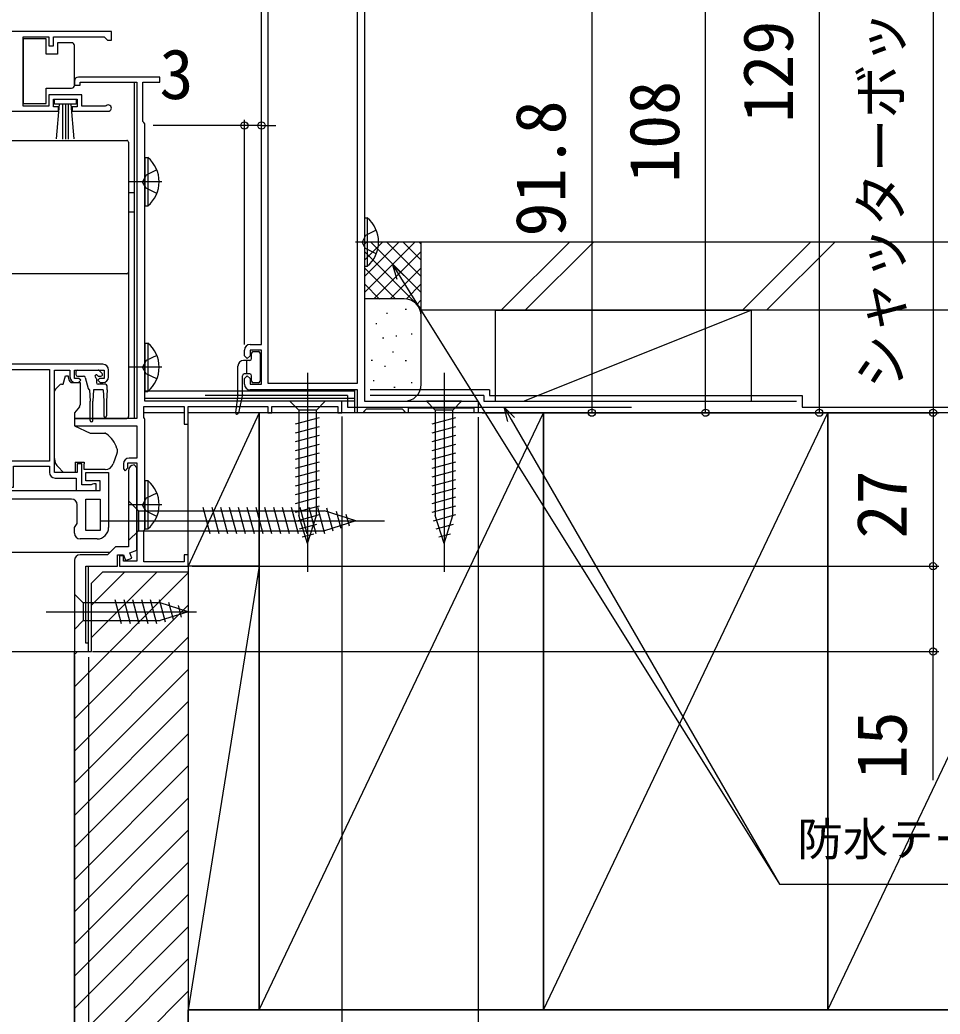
# Model space of a CAD drawing. Units: millimetres, scale not verified. Extents: x -525 to 525, y -783 to 778.
# Drawn here: x 190.4 to 352.2, y -58.5 to 116.4 of the extents above; entities that cross this region are included whole.
import ezdxf
from ezdxf.enums import TextEntityAlignment as Align

# ---------------------------------------------------------------- set-up
doc = ezdxf.new("R2010")
doc.units = ezdxf.units.MM
doc.header["$LTSCALE"] = 4
for name, color, linetype in [('0-2_YKK_11', 7, 'Continuous'), ('0-4_YKK_12', 2, 'Continuous'), ('0-5_YKK_13', 4, 'Continuous'), ('0-7_YKK_D', 6, 'Continuous'), ('0-9_YSS_K', 3, 'Continuous'), ('0-A_YSS_KE', 3, 'Continuous')]:
    doc.layers.add(name, color=color, linetype=linetype)
doc.styles.add('ＭＳ ゴシック', font='')
doc.styles.get('ＭＳ ゴシック').set_extended_font_data('MS Gothic')

msp = doc.modelspace()

# ---------------------------------------------------------------- linework, layer by layer
at = {"layer": '0-2_YKK_11'}
for p, q in [((206.504, 114.3), (172.504, 114.3)), ((206.004, 53.6), (206.004, 54.8)), ((199.504, 32.1), (187.504, 32.1)), ((204.004, 25.1), (201.004, 25.1))]:
    msp.add_line(p, q, dxfattribs=at)
for points in [[(251, 154.3), (251, 49.3), (271, 49.3), (271, 47.3), (270.3, 47.3), (270.3, 48.1), (258.7, 48.1), (258.7, 47.3), (258.3, 47.3), (258, 47.6), (257.7, 47.9), (251.3, 47.9), (251, 47.6), (250.7, 47.3), (249.8, 47.3), (249.8, 51.3), (230.9, 51.3)], [(230.9, 59.3), (232.9, 59.3), (232.9, 139.1), (211, 139.1), (211, 140.3), (212.1, 140.3), (212.1, 144.842), (212.22, 145.025), (212.22, 145.575), (212.1, 145.758), (212.1, 149.7)], [(205.6, 101.271), (205.406, 101.2), (201.304, 101.2), (201.304, 103.2), (195.504, 103.2), (195.504, 101.2), (191.007, 101.2), (191.007, 113.4), (195.504, 113.4), (195.504, 111.8), (196.304, 111.8), (196.304, 113.4), (205.204, 113.4), (205.504, 113.1), (205.804, 112.8), (206.504, 112.8), (206.504, 114.3)], [(200.004, 105.6), (200.004, 104.9), (201.004, 104.9), (201.004, 105.4), (211.004, 105.4)], [(211.004, 105.4), (211.004, 46.3), (200.004, 46.3), (200.004, 45), (211.004, 45), (211.004, 39.3), (209.604, 39.3)], [(212.004, 105.4), (215.004, 105.4), (215.004, 106.3), (200.704, 106.3)], [(208.604, 38.3), (208.604, 37.4), (208.904, 37.1), (209.404, 37.6), (209.404, 38.5), (211.004, 38.5), (211.004, 21.2), (208.604, 21.2), (208.604, 22.1), (207.904, 22.1), (207.904, 20.3), (220.004, 20.3), (220.004, 22.3), (219.304, 22.3), (219.304, 21.1), (212.204, 21.1), (212.204, 26.454), (212.304, 26.627), (212.404, 26.8), (212.404, 46.1), (212.304, 46.273), (212.204, 46.446), (212.204, 48.4), (219.304, 48.4), (219.304, 45.3), (220.004, 45.3), (220.004, 48.4), (234.004, 48.4), (234.004, 47.3), (234.704, 47.3), (234.704, 48.4), (246.304, 48.4), (246.304, 47.3), (247.004, 47.3), (247.004, 49.3), (212.404, 49.3), (212.404, 98.1), (212.204, 98.3), (212.004, 98.5), (212.004, 105.4)], [(172.504, 100.3), (197.204, 100.3), (197.204, 101.1), (196.304, 101.1), (196.304, 102.4), (200.504, 102.4), (200.504, 101.1), (199.604, 101.1), (199.604, 100.3), (205.954, 100.3)], [(229.9, 52.3), (229.9, 53.3), (230.4, 53.8), (230.9, 53.3), (230.9, 52.3), (232.9, 52.3), (232.9, 58.3), (230.9, 58.3), (230.9, 57.3), (230.4, 56.8), (229.9, 57.3), (229.9, 58.3)], [(205.004, 55.8), (168.004, 55.8), (168.004, 54.2), (169.404, 54.2), (169.404, 55), (170.857, 55), (171.081, 54.9), (171.304, 54.8), (184.004, 54.8), (184.004, 37.9), (188.404, 37.9), (188.404, 35.1), (186.704, 35.1), (186.704, 35.9), (186.004, 35.9), (186.004, 34.2), (189.304, 34.2), (189.304, 37.9), (195.604, 37.9), (195.604, 36.8)], [(196.604, 35.8), (200.304, 35.8), (200.304, 33.6), (203.804, 33.6), (203.804, 34.8), (203.404, 34.8), (203.181, 34.7), (202.957, 34.6), (201.304, 34.6), (201.304, 38.3), (200.504, 38.3), (200.504, 36.8), (196.504, 36.8), (196.504, 54.8), (199.204, 54.8), (199.204, 53.6)], [(200.204, 52.6), (200.704, 52.6), (201.104, 53), (200.804, 53.3), (200.004, 53.3), (200.004, 54.8), (205.204, 54.8), (205.204, 53.3), (204.404, 53.3), (204.104, 53), (204.504, 52.6), (205.004, 52.6)], [(185.504, 33.6), (204.504, 33.6), (204.504, 35.3), (202.004, 35.3), (202.004, 36.8), (206.004, 36.8), (206.004, 27.1)], [(200.004, 21.3), (200.004, 5.3), (202.504, 5.3), (202.504, 6.8), (202.004, 6.8), (202.004, 20.3), (207.604, 20.3), (207.604, 22.3), (208.604, 22.3), (208.963, 21.315), (210.09, 21.726), (209.748, 22.666), (211.004, 23.123), (211.004, 37.6), (210.504, 38.1)], [(209.504, 37.1), (209.504, 23.7), (207.204, 23.7), (205.804, 22.3), (201.004, 22.3)], [(200.004, 26.1), (200.004, 27.1), (200.504, 27.814), (200.504, 31.1)]]:
    msp.add_lwpolyline(points, dxfattribs=at)
for points in [[(234, 139.1), (234, 52.5), (249.8, 52.5), (249.8, 139.1)], [(184.904, 38.8), (184.904, 54.9), (195.604, 54.9), (195.604, 38.8)], [(204.504, 32.1), (204.504, 26.6), (202.004, 26.6), (202.004, 32.1)]]:
    msp.add_lwpolyline(points, close=True, dxfattribs=at)
for centre, radius, start, end in [((200.704, 105.6), 0.7, 90.00001, 179.99999), ((205.954, 100.85), 0.55, 270.00003, 130.11942), ((230.9, 58.3), 1, 90.00001, 179.99999), ((205.004, 54.8), 1, 0.00001, 89.99999), ((200.204, 53.6), 1, 180.00001, 269.99999), ((205.004, 53.6), 1, 270.00001, 359.99999), ((230.9, 52.3), 1, 180.00001, 269.99999), ((209.604, 38.3), 1, 90.00001, 179.99999), ((196.604, 36.8), 1, 180.00001, 269.99999), ((210.504, 37.1), 1, 90.00001, 179.99999), ((199.504, 31.1), 1, 0.00001, 89.99999), ((204.004, 27.1), 2, 270.00001, 359.99999), ((201.004, 26.1), 1, 180.00001, 269.99999), ((201.004, 21.3), 1, 90.00001, 179.99999)]:
    msp.add_arc(centre, radius, start, end, dxfattribs=at)
at = {"layer": '0-4_YKK_12'}
for p, q in [((209.504, 86), (210.504, 86)), ((209.504, 82.6), (210.504, 82.6)), ((249.3, 51.1), (212.404, 51.1)), ((249.3, 47.3), (249.3, 51.3)), ((249.3, 49.8), (212.404, 49.8)), ((249.3, 49.3), (246.704, 49.3)), ((219.304, 47.3), (212.204, 47.3)), ((249.3, 47.3), (220.004, 47.3)), ((75.75, 22.8), (206.304, 22.8))]:
    msp.add_line(p, q, dxfattribs=at)
for points in [[(210.504, 105.4), (210.504, 86), (210.504, 46.3)], [(75.75, 5.3), (202.504, 5.3), (202.504, 20.3)]]:
    msp.add_lwpolyline(points, dxfattribs=at)
at = {"layer": '0-5_YKK_13'}
for p, q in [((197.007, 112.35), (197.007, 110.35)), ((199.507, 112.35), (197.007, 112.35)), ((197.007, 110.35), (195.007, 110.35)), ((200.007, 104.85), (200.007, 105.35)), ((195.007, 104.35), (199.507, 104.35)), ((196.868, 95.423), (197.404, 101.55)), ((197.904, 101.55), (197.904, 95.4)), ((198.404, 101.55), (198.404, 95.4)), ((198.904, 101.55), (198.904, 95.4)), ((199.94, 95.423), (199.404, 101.55)), ((188.504, 95.163), (209.204, 95.163)), ((209.504, 94.862), (209.504, 93.599)), ((212.404, 92.151), (212.404, 83.651)), ((212.404, 92.151), (212.913, 92.151)), ((212.913, 92.151), (212.913, 83.651)), ((212.404, 89.901), (212.404, 85.901)), ((214.5, 89.976), (212.593, 89.046)), ((215.362, 87.901), (209.684, 87.901)), ((212.593, 89.046), (211.985, 87.901)), ((212.593, 86.756), (211.985, 87.901)), ((214.5, 85.826), (212.593, 86.756)), ((212.404, 83.651), (212.913, 83.651)), ((251, 81.55), (251, 73.05)), ((251, 81.55), (251.509, 81.55)), ((251.509, 81.55), (251.509, 73.05)), ((251, 79.3), (251, 75.3)), ((254.491, 77.3), (249.405, 77.3)), ((251, 73.05), (251.509, 73.05)), ((209.504, 67.753), (209.504, 46.685)), ((212.404, 59.55), (212.404, 51.05)), ((212.404, 59.55), (212.913, 59.55)), ((212.913, 59.55), (212.913, 51.05)), ((231.15, 56.8), (231.15, 57.75)), ((231.45, 58.05), (232.35, 58.05)), ((232.65, 57.75), (232.65, 52.85)), ((212.404, 57.3), (212.404, 53.3)), ((230.85, 56.5), (229.75, 56.5)), ((230.35, 54.1), (230.35, 56.5)), ((200.254, 54.5), (200.254, 54)), ((200.554, 54.8), (204.154, 54.8)), ((204.866, 54.212), (204.366, 54.712)), ((215.362, 55.3), (209.684, 55.3)), ((228.75, 50.519), (228.75, 55.5)), ((241, 54.3), (241, 19.3)), ((265, 54.3), (265, 19.3)), ((199.373, 52.6), (201.003, 52.6)), ((200.554, 53.7), (201.624, 53.7)), ((201.003, 52.6), (201.003, 48.674)), ((201.914, 53.478), (202.438, 51.522)), ((203.854, 53.239), (203.854, 52.6)), ((204.315, 53.7), (204.654, 53.7)), ((229.55, 50.532), (229.55, 53.8)), ((230.85, 54.1), (229.85, 54.1)), ((230.393, 54.1), (230.35, 54.143)), ((231.15, 52.85), (231.15, 53.8)), ((232.35, 52.55), (231.45, 52.55)), ((196.503, 40.234), (196.503, 51.093)), ((196.65, 51.446), (197.357, 52.154)), ((197.711, 52.3), (198.002, 52.3)), ((202.654, 51.309), (202.754, 49.3)), ((203.354, 51.3), (203.254, 49.3)), ((205.054, 51.3), (203.354, 51.3)), ((205.454, 52.3), (204.154, 52.3)), ((205.054, 51.3), (205.154, 49.3)), ((205.754, 51.3), (205.654, 49.3)), ((205.754, 51.3), (205.754, 52)), ((212.404, 51.05), (212.913, 51.05)), ((202.754, 45.95), (202.754, 49.3)), ((203.254, 45.95), (203.254, 49.3)), ((205.154, 49.3), (205.154, 46.75)), ((205.654, 49.3), (205.654, 46.75)), ((228.748, 50.481), (228.352, 47.331)), ((229.543, 50.469), (228.844, 47.247)), ((244.1, 49.3), (237.9, 49.3)), ((237.9, 49.3), (239.45, 47.75)), ((244.1, 49.3), (242.55, 47.75)), ((268.1, 49.3), (261.9, 49.3)), ((261.9, 49.3), (263.45, 47.75)), ((268.1, 49.3), (266.55, 47.75)), ((239.45, 47.75), (239.45, 29.216)), ((242.55, 47.75), (239.45, 47.75)), ((242.55, 29.216), (242.55, 47.75)), ((263.45, 47.75), (263.45, 29.216)), ((266.55, 47.75), (263.45, 47.75)), ((266.55, 29.216), (266.55, 47.75)), ((200.003, 46.301), (209.204, 46.301)), ((209.504, 46.685), (209.504, 46.601)), ((238.9, 45.324), (243.1, 46.449)), ((262.9, 45.324), (267.1, 46.449)), ((200.003, 45), (202.791, 43.7)), ((238.9, 43.771), (243.1, 44.896)), ((262.9, 43.771), (267.1, 44.896)), ((202.791, 43.7), (205.336, 43.7)), ((205.486, 43.677), (205.336, 43.7)), ((205.486, 43.677), (205.628, 43.606)), ((238.9, 42.218), (243.1, 43.343)), ((262.9, 42.218), (267.1, 43.343)), ((196.503, 39.228), (196.503, 40.234)), ((207.504, 40.877), (207.504, 40.273)), ((238.9, 40.665), (243.1, 41.79)), ((238.9, 39.112), (243.1, 40.237)), ((262.9, 40.665), (267.1, 41.79)), ((262.9, 39.112), (267.1, 40.237)), ((200.103, 38.6), (201.703, 38.6)), ((201.703, 38.6), (201.703, 38.3)), ((207.474, 40.102), (206.813, 38.287)), ((238.9, 37.559), (243.1, 38.684)), ((262.9, 37.559), (267.1, 38.684)), ((238.9, 36.006), (243.1, 37.131)), ((262.9, 36.006), (267.1, 37.131)), ((212.404, 35.35), (212.404, 26.85)), ((212.404, 35.35), (212.913, 35.35)), ((212.913, 35.35), (212.913, 26.85)), ((238.9, 34.453), (243.1, 35.579)), ((262.9, 34.453), (267.1, 35.579)), ((238.9, 32.9), (243.1, 34.026)), ((262.9, 32.9), (267.1, 34.026)), ((209.504, 31.801), (209.504, 24.801)), ((209.504, 31.801), (211.254, 30.051)), ((212.404, 33.1), (212.404, 29.1)), ((238.9, 31.347), (243.1, 32.473)), ((262.9, 31.347), (267.1, 32.473)), ((215.362, 31.1), (209.684, 31.1)), ((211.254, 30.051), (211.254, 26.551)), ((211.254, 30.051), (243.954, 30.051)), ((223.876, 26.001), (222.644, 30.601)), ((225.429, 26.001), (224.197, 30.601)), ((226.982, 26.001), (225.75, 30.601)), ((228.535, 26.001), (227.302, 30.601)), ((230.088, 26.001), (228.855, 30.601)), ((231.641, 26.001), (230.408, 30.601)), ((233.194, 26.001), (231.961, 30.601)), ((234.747, 26.001), (233.514, 30.601)), ((236.3, 26.001), (235.067, 30.601)), ((237.852, 26.001), (236.62, 30.601)), ((239.405, 26.001), (238.173, 30.601)), ((238.9, 29.794), (243.1, 30.92)), ((240.958, 26.001), (239.726, 30.601)), ((242.511, 26.001), (241.279, 30.601)), ((244.062, 26.008), (242.832, 30.601)), ((249.504, 28.301), (243.954, 30.051)), ((245.494, 26.46), (244.416, 30.482)), ((246.926, 26.911), (246.113, 29.947)), ((262.9, 29.794), (267.1, 30.92)), ((204.504, 28.301), (254.504, 28.301)), ((239.159, 28.311), (243.1, 29.367)), ((241, 24.3), (239.45, 29.216)), ((241, 24.3), (242.55, 29.216)), ((249.504, 28.301), (243.954, 26.551)), ((248.358, 27.363), (247.809, 29.412)), ((263.159, 28.311), (267.1, 29.367)), ((265, 24.3), (263.45, 29.216)), ((265, 24.3), (266.55, 29.216)), ((209.504, 24.801), (211.254, 26.551)), ((211.254, 26.551), (243.954, 26.551)), ((212.404, 26.85), (212.913, 26.85)), ((239.61, 26.879), (242.646, 27.692)), ((263.61, 26.879), (266.646, 27.692)), ((240.062, 25.447), (242.112, 25.996)), ((264.062, 25.447), (266.112, 25.996)), ((200.006, 15.401), (200.006, 9.201)), ((200.006, 15.401), (201.556, 13.851)), ((208.3, 10.201), (207.174, 14.401)), ((209.853, 10.201), (208.727, 14.401)), ((211.405, 10.201), (210.28, 14.401)), ((212.958, 10.201), (211.833, 14.401)), ((214.511, 10.201), (213.386, 14.401)), ((215.995, 10.46), (214.939, 14.401)), ((195.006, 12.301), (221.493, 12.301)), ((215.09, 13.851), (201.556, 13.851)), ((201.556, 13.851), (201.556, 10.751)), ((220.006, 12.301), (215.09, 13.851)), ((220.006, 12.301), (215.09, 10.751)), ((217.427, 10.911), (216.613, 13.947)), ((218.859, 11.363), (218.309, 13.412)), ((200.006, 9.201), (201.556, 10.751)), ((201.556, 10.751), (215.09, 10.751))]:
    msp.add_line(p, q, dxfattribs=at)
for points in [[(195.007, 110.35), (195.007, 113.05), (191.007, 113.05), (191.007, 101.65)], [(200.007, 105.35), (200.007, 111.35), (200.007, 111.85)], [(191.007, 101.65), (195.007, 101.65), (195.007, 104.35)], [(209.504, 93.599), (209.504, 93.571), (209.504, 93.511), (209.504, 93.421), (209.504, 93.302), (209.504, 93.156), (209.504, 92.987), (209.504, 92.798), (209.504, 92.59), (209.504, 92.371), (209.504, 92.141), (209.504, 91.906)], [(209.504, 91.906), (209.504, 89.305), (209.504, 86.703), (209.504, 84.101), (209.504, 81.499), (209.504, 78.898), (209.504, 76.296), (209.504, 73.694)], [(253.096, 79.375), (251.189, 78.445), (250.58, 77.3)], [(253.096, 75.225), (251.189, 76.155), (250.58, 77.3)], [(209.504, 73.694), (209.504, 73.46), (209.504, 73.231), (209.504, 73.011), (209.504, 72.805), (209.504, 72.615), (209.504, 72.445), (209.504, 72.3), (209.504, 72.18), (209.504, 72.089), (209.504, 72.029), (209.504, 72)], [(209.204, 71.701), (202.304, 71.706), (195.404, 71.707), (188.504, 71.703)], [(209.504, 72), (209.504, 71.336), (209.504, 67.753)], [(214.5, 57.375), (212.593, 56.445), (211.985, 55.3)], [(214.5, 53.225), (212.593, 54.155), (211.985, 55.3)], [(198.002, 52.3), (198.403, 53.8), (198.903, 53.8), (198.903, 53.6)], [(200.887, 48.352), (200.003, 47.3), (200.003, 45)], [(200.103, 38.6), (200.103, 36.8), (198.103, 36.8), (197.089, 37.814)], [(205.403, 37.3), (201.703, 37.3), (201.703, 38.3)], [(214.5, 33.175), (212.593, 32.245), (211.985, 31.1)], [(214.5, 29.025), (212.593, 29.955), (211.985, 31.1)]]:
    msp.add_lwpolyline(points, dxfattribs=at)
msp.add_lwpolyline([(200.304, 101.55), (196.504, 101.55), (196.504, 102.4), (200.304, 102.4)], close=True, dxfattribs=at)
for centre, radius, start, end in [((199.507, 111.85), 0.5, 0.00001, 90), ((199.507, 104.85), 0.5, 270, 359.99995), ((209.373, 87.901), 5.531, 309.79413, 50.20587), ((247.969, 77.3), 5.531, 309.79413, 50.20587), ((209.204, 72.001), 0.3, 269.96096, 359.96055), ((209.373, 55.3), 5.531, 309.79413, 50.20587), ((231.45, 57.75), 0.3, 90, 180), ((232.35, 57.75), 0.3, 0, 90), ((229.75, 55.5), 1, 90, 180), ((230.85, 56.8), 0.3, 270, 0), ((200.554, 54.5), 0.3, 90, 180), ((204.154, 54.5), 0.3, 45, 90), ((204.654, 54), 0.3, 270, 45), ((200.203, 53.6), 1.3, 180, 230.28483), ((200.554, 54), 0.3, 180, 270), ((201.624, 53.4), 0.3, 15, 90), ((203.854, 53.7), 0.25, 33.05573, 236.94427), ((203.554, 53.239), 0.3, 0, 56.94427), ((204.154, 52.6), 0.3, 180, 270), ((204.315, 54), 0.3, 213.05573, 270), ((229.85, 53.8), 0.3, 90, 180), ((230.85, 53.8), 0.3, 0, 90), ((231.45, 52.85), 0.3, 180, 270), ((232.35, 52.85), 0.3, 270, 0), ((197.003, 51.093), 0.5, 135, 180), ((197.711, 51.8), 0.5, 90, 135), ((202.727, 51.6), 0.3, 195, 255.86219), ((205.454, 52), 0.3, 0, 90), ((228.45, 50.519), 0.3, 352.84035, 0), ((229.25, 50.532), 0.3, 347.76031, 0), ((200.503, 48.674), 0.5, 320, 0), ((228.6, 47.3), 0.25, 172.84035, 347.76031), ((203.004, 45.95), 0.25, 180, 0), ((205.404, 46.75), 0.25, 180, 0), ((209.204, 46.601), 0.3, 269.99581, 359.99601), ((202.704, 39.55), 5, 17.14621, 54.20463), ((207.004, 40.273), 0.5, 340, 0), ((207.004, 40.877), 0.5, 0, 17.14621), ((198.503, 39.228), 2, 180, 198.31334), ((198.503, 39.228), 2, 198.31334, 225), ((205.403, 38.8), 1.5, 270, 340), ((209.373, 31.1), 5.531, 309.79413, 50.20587)]:
    msp.add_arc(centre, radius, start, end, dxfattribs=at)
msp.add_ellipse((209.204, 94.862), major_axis=(0, -0.3), ratio=0.998401, start_param=1.5707963, end_param=3.1415927, dxfattribs=at)
at = {"layer": '0-7_YKK_D'}
for p, q in [((351, 222.3), (351, 47.3)), ((331, 176.3), (331, 47.3)), ((311, 47.3), (311, 155.3)), ((291, 139.1), (291, 47.3)), ((229.9, 59.3), (229.9, 98.8)), ((229.9, 97.8), (213.845, 97.8)), ((232.9, 97.8), (229.9, 97.8)), ((232.9, 97.8), (235.45, 97.8)), ((271.7, 47.3), (312, 47.3)), ((271.7, 47.3), (332, 47.3)), ((271.7, 47.3), (292, 47.3)), ((271.7, 47.3), (352, 47.3)), ((273.2, 47.3), (352, 47.3)), ((351, 47.3), (351, 20.3)), ((247, 46.599), (247, -123.7)), ((271, 46.5), (271, -143.7)), ((220.004, 19.6), (220.004, -123.7)), ((220.004, 19.6), (220.004, -143.7)), ((220.004, 19.6), (220.004, -143.7)), ((220.7, 20.3), (352, 20.3)), ((220.7, 20.3), (352, 20.3)), ((351, 20.3), (351, 5.3)), ((203.2, 5.3), (352, 5.3)), ((351, -17.336), (351, 5.3)), ((200.004, 4.6), (200.004, -123.7)), ((202.504, 4.3), (202.504, -103.7))]:
    msp.add_line(p, q, dxfattribs=at)
for points in [[(256.754, 70.707), (255.982, 73.232), (257.913, 71.431)], [(255.982, 73.232), (257.334, 71.069), (323.983, -35.592)], [(276.234, 45.745), (275.551, 48.295), (277.417, 46.428)], [(275.551, 48.295), (276.826, 46.087), (323.983, -35.592), (416.096, -35.592)]]:
    msp.add_lwpolyline(points, dxfattribs=at)
for centre in [(229.9, 97.8), (232.9, 97.8), (291, 47.3), (311, 47.3), (331, 47.3), (351, 47.3), (351, 47.3), (351, 20.3), (351, 20.3), (351, 5.3)]:
    msp.add_circle(centre, 0.637, dxfattribs=at)
at = {"layer": '0-9_YSS_K'}
for p, q in [((261, 77.3), (251, 77.3)), ((251, 68.442), (259.858, 77.3)), ((251, 71.271), (257.029, 77.3)), ((251, 74.099), (254.201, 77.3)), ((251, 76.927), (251.373, 77.3)), ((252.142, 77.3), (261, 68.442)), ((254.971, 77.3), (261, 71.271)), ((257.799, 77.3), (261, 74.099)), ((260.627, 77.3), (261, 76.927)), ((261, 64.3), (261, 77.3)), ((275.042, 65.3), (287.042, 77.3)), ((291.285, 77.3), (279.285, 65.3)), ((317.469, 65.3), (329.469, 77.3)), ((321.711, 65.3), (333.711, 77.3)), ((251, 75.614), (261, 65.614)), ((252.686, 67.3), (261, 75.614)), ((251, 72.785), (256.485, 67.3)), ((255.515, 67.3), (261, 72.785)), ((251, 69.957), (253.675, 67.282)), ((258.325, 67.282), (261, 69.957)), ((258, 67.3), (251, 67.3)), ((260.205, 66.334), (261, 67.128)), ((254.857, 64.805), (255.057, 64.805)), ((258.195, 65.472), (258.395, 65.472)), ((274, 65.3), (274, 49.299)), ((274, 65.3), (319, 65.3)), ((278.997, 49.299), (319, 65.3)), ((319, 65.3), (319, 49.299)), ((253.001, 62.974), (253.201, 62.974)), ((261, 52.3), (261, 64.3)), ((254.189, 60.465), (254.389, 60.465)), ((256.526, 60.799), (256.726, 60.799)), ((259.196, 61.133), (259.396, 61.133)), ((255.923, 58.006), (256.123, 58.006)), ((252.216, 56.545), (252.416, 56.545)), ((258.195, 56.459), (258.395, 56.459)), ((254.523, 55.458), (254.723, 55.458)), ((252.52, 52.951), (252.72, 52.951)), ((259.196, 52.618), (259.396, 52.618)), ((256.192, 51.786), (256.392, 51.786)), ((251.3, 49.3), (258, 49.3)), ((232.5, 47.3), (220, 47.3)), ((220, 20.3), (220, 47.3)), ((232.5, 47.3), (220, 20.3)), ((232.5, -57.7), (282.5, 47.3)), ((232.5, 20.3), (232.5, 47.3)), ((319, 47.3), (274, 47.3)), ((282.5, -57.7), (332.5, 47.3)), ((332.5, -57.7), (382.5, 47.3)), ((203.004, 13.437), (208.867, 19.3)), ((203.004, 7.78), (214.524, 19.3)), ((232.5, 20.3), (220, -57.7)), ((232.5, 20.3), (220, 20.3)), ((232.5, -57.7), (232.5, 20.3)), ((200.004, -0.877), (220.004, 19.123)), ((200.004, -6.533), (220.004, 13.467)), ((200.004, -12.19), (220.004, 7.81)), ((200.004, 4.78), (200.524, 5.3)), ((200.004, -17.847), (220.004, 2.153)), ((200.004, -23.504), (220.004, -3.504)), ((200.004, -29.161), (220.004, -9.161)), ((200.004, -34.818), (220.004, -14.818)), ((200.004, -40.475), (220.004, -20.475)), ((200.004, -46.131), (220.004, -26.131)), ((200.004, -51.788), (220.004, -31.788)), ((200.004, -57.445), (220.004, -37.445)), ((200.004, -63.102), (220.004, -43.102)), ((200.004, -68.759), (220.004, -48.759)), ((200.004, -74.416), (220.004, -54.416))]:
    msp.add_line(p, q, dxfattribs=at)
msp.add_lwpolyline([(232.5, 20.3), (220, 20.3), (220, -57.7), (232.5, -57.7)], dxfattribs=at)
for centre, start, end in [((258, 64.3), 0, 90), ((258, 52.3), 270, 0)]:
    msp.add_arc(centre, 3, start, end, dxfattribs=at)
at = {"layer": '0-A_YSS_KE'}
for p, q in [((382.5, 77.3), (261, 77.3)), ((272.995, 51.299), (251.991, 51.299)), ((272.995, 51.299), (272.995, 50.299)), ((248, 50.295), (223, 50.295)), ((271.995, 50.299), (251.991, 50.299)), ((282.5, -57.7), (282.5, 47.3)), ((327.995, 48.295), (381.5, 48.295)), ((332.5, -57.7), (332.5, 47.3)), ((470.2, -57.7), (220, -57.7)), ((220, -70.2), (220, -57.7))]:
    msp.add_line(p, q, dxfattribs=at)
for points in [[(382.5, 65.3), (261, 65.3), (261, 77.3)], [(248, 50.295), (248, 48.295), (298, 48.295)], [(271.995, 50.299), (271.995, 49.299), (326.995, 49.299)], [(272.995, 50.299), (327.995, 50.299), (327.995, 48.295)], [(282.5, 47.3), (232.5, 47.3), (232.5, -57.7), (282.5, -57.7)], [(332.5, 47.3), (282.5, 47.3), (282.5, -57.7), (332.5, -57.7)], [(382.5, 47.3), (332.5, 47.3), (332.5, -57.7), (382.5, -57.7)], [(200.004, -80.7), (200.004, 5.3), (203.004, 5.3), (203.004, 17.3), (205.004, 19.3), (220.004, 19.3)], [(220.004, 19.3), (220.004, -82.7), (202.004, -82.7)]]:
    msp.add_lwpolyline(points, dxfattribs=at)

# ---------------------------------------------------------------- texts
at = {"layer": '0-7_YKK_D', "style": 'ＭＳ ゴシック', "width": 0.95}
msp.add_text('シャッターボックス出幅＝175', height=7.331, rotation=90, dxfattribs=at).set_placement((347.693, 51.513), align=Align.BOTTOM_LEFT)
at = {"layer": '0-7_YKK_D', "style": 'ＭＳ ゴシック'}
for s, p in [('129', (329, 98.266)), ('108', (309, 87.698)), ('91.8', (289, 78.268)), ('27', (349, 25.175)), ('15', (349, -17.177))]:
    msp.add_text(s, height=8.798, rotation=90, dxfattribs=at).set_placement(p, align=Align.BOTTOM_LEFT)
for s, height, p in [('3', 8.798, (214.959, 99.8)), ('防水テープ（別途）', 5.865, (327.118, -32.37))]:
    msp.add_text(s, height=height, dxfattribs=at).set_placement(p, align=Align.BOTTOM_LEFT)

doc.saveas('drawing.dxf')
